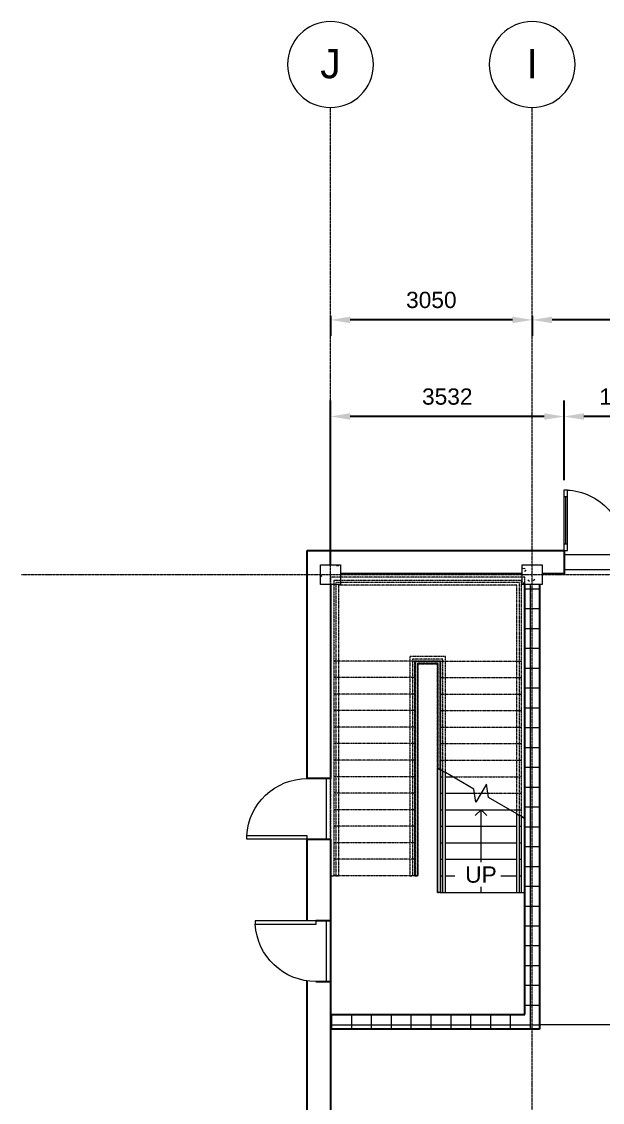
# Model space of a CAD drawing. Header units: millimetres. Extents: x 4481 to 58175, y 4067 to 28680.
# Drawn here: x 4481 to 13262, y 12327 to 28680 of the extents above; entities that cross this region are included whole.
import ezdxf

# ---------------------------------------------------------------- set-up
doc = ezdxf.new("R2010")
doc.units = ezdxf.units.MM
doc.linetypes.add('Grid Line', pattern=[22.225, 12.7, -3.175, 3.175, -3.175])
doc.linetypes.add('Overhead', pattern=[3.96875, 2.38125, -1.5875])
for name, color, linetype, lineweight in [('A-ANNO-DIMS', 10, 'Continuous', 9), ('A-AREA', 32, 'Continuous', 9), ('A-DOOR', 31, 'Continuous', 9), ('A-DOOR-GLAZ', 31, 'Continuous', 18), ('A-FLOR-HRAL', 11, 'Continuous', 9), ('A-FLOR-HRAL-MBND', 50, 'Overhead', 9), ('A-WALL', 113, 'Continuous', 9), ('A-WALL-PATT', 111, 'Continuous', 9), ('S-COLS', 52, 'Continuous', 9), ('S-GRID', 1, 'Continuous', 9), ('S-GRID-IDEN', 1, 'Continuous', 9), ('S-STRS', 31, 'Continuous', 9), ('S-STRS-ANNO', 31, 'Continuous', 9), ('S-STRS-MBND', 31, 'Overhead', 9), ('S-STRS-TEXT', 31, 'Continuous', 9)]:
    doc.layers.add(name, color=color, linetype=linetype, lineweight=lineweight)
doc.styles.add('Arial', font='Arial.ttf', dxfattribs={"height": 245.883234})
doc.styles.add('Arial_1', font='Arial.ttf', dxfattribs={"height": 442.58982})
doc.dimstyles.new('Diagonal_-_2_5mm_Arial', dxfattribs={"dimscale": 304.8, "dimtxt": 245.883234, "dimasz": 0.984252, "dimexe": 0.787402, "dimexo": 0.492126, "dimgap": 0.574147, "dimtad": 1, "dimdec": 0, "dimzin": 0, "dimdsep": 46, "dimtxsty": 'Arial', "dimcen": 0.09, "dimdle": 0.787402, "dimazin": 0, "dimtfac": 1, "dimtdec": 0, "dimtix": 1, "dimtmove": 0, "dimatfit": 3, "dimldrblk": 'BOXFILLED', "dimfxl": 1, "dimtvp": 1, "dimtfill": 1, "dimtolj": 1, "dimtzin": 0, "dimarcsym": 0})
pattern_1 = [(0, (49973.3, 8098.07), (0, 300), []), (90, (49973.3, 8098.07), (-300, 2e-14), [])]

# ---------------------------------------------------------------- blocks, each defined once
blk = doc.blocks.new('M_Concrete-Square-Column - 300 x 300mm-V24-1st Floor Dimensioned Plan')
at = {"layer": 'S-COLS'}
h = blk.add_hatch(dxfattribs=at)
h.set_pattern_fill('FP_25', color=256, style=0, pattern_type=2)
h.set_pattern_definition([(230, (37702.4, 12214.2), (-728.7365, 63.756), [76.2, -838.2]), (175, (37702.4, 12214.2), (140.972, -764.228), [60.96, -670.56]), (280.451, (37641.7, 12219.54), (-587.77, -700.467), [64.76, -712.36]), (226.184, (37702.4, 12011), (-1084.316, 168.17), [114.3, -1257.3]), (276.636, (37612.1, 12025), (-949.61, -989.71), [97.14, -1068.54]), (171.184, (37702.4, 12011), (-949.62, -989.7), [91.44, -1005.84]), (201, (37600.8, 12061.8), (-606.458, 409.061), [76.2, -838.2]), (146, (37600.8, 12061.8), (-247.208, -736.753), [60.96, -670.56]), (251.451, (37550.3, 12095.9), (-853.668, -327.685), [64.76, -712.36]), (217.5, (37702.43, 12214.23), (-12.3547, -338.2201), [33.528, -628.904, 33.528, -1320.292]), (217.5, (37702.43, 12214.23), (-12.3547, -338.2201), [-695.96, -647.192, 33.528, -639.572]), (187.5, (37702.43, 12214.23), (-267.279, -400.722), [33.528, -354.584, 33.528, -870.204]), (187.5, (37702.43, 12214.23), (-267.279, -400.722), [-421.64, -613.664, 33.528, -223.012]), (147.5, (37929, 12214.23), (-542.3633, 22.9153), [33.528, -220.472, 33.528, -1810.512]), (147.5, (37929, 12214.23), (-542.3633, 22.9153), [-287.528, -758.952, 33.528, -1018.032]), (137.5, (38030.6, 12214.23), (-592.517, -101.707), [33.528, -296.672, 33.528, -492.76, -746.76]), (137.5, (38030.6, 12214.23), (-592.517, -101.707), [-856.488, 33.528, -713.232])])
h.paths.add_polyline_path([(150, 150), (-150, 150), (-150, -150), (150, -150)], flags=0)
for p, q in [((150, 150), (-150, 150)), ((-150, 150), (-150, -150)), ((150, -150), (150, 150)), ((-150, -150), (150, -150))]:
    blk.add_line(p, q, dxfattribs=at)
blk = doc.blocks.new('M_Concrete-Square-Column - 300 x 300mm-V27-1st Floor Dimensioned Plan')
at = {"layer": 'S-COLS'}
h = blk.add_hatch(dxfattribs=at)
h.set_pattern_fill('FP_28', color=256, style=0, pattern_type=2)
h.set_pattern_definition([(230, (40752.4, 12214.2), (-728.7365, 63.756), [76.2, -838.2]), (175, (40752.4, 12214.2), (140.972, -764.228), [60.96, -670.56]), (280.451, (40691.7, 12219.54), (-587.77, -700.467), [64.76, -712.36]), (226.184, (40752.4, 12011), (-1084.316, 168.171), [114.3, -1257.3]), (276.636, (40662.1, 12025), (-949.61, -989.71), [97.14, -1068.54]), (171.184, (40752.4, 12011), (-949.62, -989.7), [91.44, -1005.84]), (201, (40650.8, 12061.8), (-606.458, 409.0606), [76.2, -838.2]), (146, (40650.8, 12061.8), (-247.208, -736.753), [60.96, -670.56]), (251.451, (40600.3, 12095.9), (-853.668, -327.685), [64.76, -712.36]), (217.5, (40752.43, 12214.23), (-12.3547, -338.2201), [33.528, -628.904, 33.528, -1320.292]), (217.5, (40752.43, 12214.23), (-12.3547, -338.2201), [-695.96, -647.192, 33.528, -639.572]), (187.5, (40752.43, 12214.23), (-267.279, -400.722), [33.528, -354.584, 33.528, -870.204]), (187.5, (40752.43, 12214.23), (-267.279, -400.722), [-421.64, -613.664, 33.528, -223.012]), (147.5, (40979, 12214.23), (-542.3633, 22.9153), [33.528, -220.472, 33.528, -1810.512]), (147.5, (40979, 12214.23), (-542.3633, 22.9153), [-287.528, -758.952, 33.528, -1018.032]), (137.5, (41080.6, 12214.23), (-592.517, -101.707), [33.528, -296.672, 33.528, -492.76, -746.76]), (137.5, (41080.6, 12214.23), (-592.517, -101.707), [-856.488, 33.528, -713.232])])
h.paths.add_polyline_path([(150, 150), (-150, 150), (-150, -150), (150, -150)], flags=0)
for p, q in [((150, 150), (-150, 150)), ((-150, 150), (-150, -150)), ((150, -150), (150, 150)), ((-150, -150), (150, -150))]:
    blk.add_line(p, q, dxfattribs=at)
blk = doc.blocks.new('M_Single-Flush - 0915 x 2134mm-145189-1st Floor Dimensioned Plan')
at = {"layer": 'A-DOOR', "lineweight": 18}
for p, q in [((406, -112), (406, -1028)), ((458, -112), (406, -112)), ((458, -112), (458, -1028)), ((458, -1028), (406, -1028))]:
    blk.add_line(p, q, dxfattribs=at)
at = {"layer": 'A-DOOR'}
blk.add_arc((458, -112), 917, 180, 266.8107, dxfattribs=at)
blk = doc.blocks.new('M_Single-Flush - 0915 x 2134mm-145464-1st Floor Dimensioned Plan')
at = {"layer": 'A-DOOR', "lineweight": 18}
for p, q in [((406, 176), (406, 1091)), ((458, 1091), (406, 1091)), ((458, 176), (458, 1091)), ((458, 176), (406, 176))]:
    blk.add_line(p, q, dxfattribs=at)
at = {"layer": 'A-DOOR'}
blk.add_arc((458, 176), 917, 93.1893, 180, dxfattribs=at)
blk = doc.blocks.new('M_Double-Glass 1 - 1830 x 2134mm-145522-1st Floor Dimensioned Plan')
at = {"layer": 'A-DOOR', "lineweight": 18}
for p, q in [((-916, 992), (-916, 1094)), ((-916, 1094), (-864, 1094)), ((-916, 992), (-864, 992)), ((-864, 992), (-864, 1094)), ((864, 992), (864, 1094)), ((915, 1094), (864, 1094)), ((864, 992), (915, 992)), ((915, 992), (915, 1094)), ((-916, 281), (-864, 281)), ((-916, 179), (-916, 281)), ((-916, 179), (-864, 179)), ((-864, 179), (-864, 281)), ((915, 281), (864, 281)), ((864, 179), (864, 281)), ((915, 179), (864, 179)), ((915, 179), (915, 281))]:
    blk.add_line(p, q, dxfattribs=at)
at = {"layer": 'A-DOOR'}
for p, q in [((-916, 281), (-916, 992)), ((-864, 281), (-864, 992)), ((864, 281), (864, 992)), ((915, 281), (915, 992))]:
    blk.add_line(p, q, dxfattribs=at)
for centre, radius, start, end in [((-916, 179), 916, 360, 90), ((915, 179), 915, 90, 180.0424)]:
    blk.add_arc(centre, radius, start, end, dxfattribs=at)
at = {"layer": 'A-DOOR-GLAZ'}
for p, q in [((-890, 992), (-890, 281)), ((890, 281), (890, 992))]:
    blk.add_line(p, q, dxfattribs=at)
blk = doc.blocks.new('Railing - 30mm-212910-1st Floor Dimensioned Plan')
at = {"layer": 'A-FLOR-HRAL'}
blk.add_arc((0, 0), 15, 360, 180, dxfattribs=at)
blk = doc.blocks.new('Railing - Railing-213020-1st Floor Dimensioned Plan')
at = {"layer": 'A-FLOR-HRAL'}
for p, q in [((39055, 9242), (39015, 9219)), ((39015, 7407), (39015, 9219)), ((39055, 7407), (39055, 9242)), ((39130, 9285), (39090, 9262)), ((39090, 7407), (39090, 9262)), ((39130, 7407), (39130, 9285)), ((39055, 7407), (39015, 7407)), ((39101, 7407), (39090, 7407)), ((39130, 7407), (39119, 7407))]:
    blk.add_line(p, q, dxfattribs=at)
at = {"layer": 'A-FLOR-HRAL-MBND'}
for p, q in [((39015, 10977), (39550, 10977)), ((39015, 10907), (39015, 10977)), ((39550, 10977), (39550, 7657)), ((39015, 9219), (39015, 10907)), ((39055, 10937), (39510, 10937)), ((39055, 9242), (39055, 10937)), ((39090, 10902), (39475, 10902)), ((39090, 9262), (39090, 10902)), ((39095, 10897), (39470, 10897)), ((39095, 9265), (39095, 10897)), ((39095, 10897), (39470, 10897)), ((39095, 9265), (39095, 10897)), ((39095, 10897), (39470, 10897)), ((39095, 9265), (39095, 10897)), ((39095, 10897), (39470, 10897)), ((39095, 9265), (39095, 10897)), ((39095, 10897), (39470, 10897)), ((39095, 9265), (39095, 10897)), ((39095, 10897), (39470, 10897)), ((39095, 9265), (39095, 10897)), ((39125, 10867), (39440, 10867)), ((39125, 9282), (39125, 10867)), ((39125, 10867), (39440, 10867)), ((39125, 9282), (39125, 10867)), ((39125, 10867), (39440, 10867)), ((39125, 9282), (39125, 10867)), ((39125, 10867), (39440, 10867)), ((39125, 9282), (39125, 10867)), ((39125, 10867), (39440, 10867)), ((39125, 9282), (39125, 10867)), ((39125, 10867), (39440, 10867)), ((39125, 9282), (39125, 10867)), ((39130, 10862), (39435, 10862)), ((39130, 9285), (39130, 10862)), ((39435, 10862), (39435, 7657)), ((39440, 10867), (39440, 7657)), ((39440, 10867), (39440, 7657)), ((39440, 10867), (39440, 7657)), ((39440, 10867), (39440, 7657)), ((39440, 10867), (39440, 7657)), ((39440, 10867), (39440, 7657)), ((39470, 10897), (39470, 7657)), ((39470, 10897), (39470, 7657)), ((39470, 10897), (39470, 7657)), ((39470, 10897), (39470, 7657)), ((39470, 10897), (39470, 7657)), ((39470, 10897), (39470, 7657)), ((39475, 10902), (39475, 7657)), ((39510, 10937), (39510, 7657)), ((39475, 7657), (39435, 7657)), ((39470, 7657), (39440, 7657)), ((39470, 7657), (39440, 7657)), ((39470, 7657), (39440, 7657)), ((39470, 7657), (39440, 7657)), ((39470, 7657), (39440, 7657)), ((39470, 7657), (39440, 7657)), ((39550, 7657), (39510, 7657))]:
    blk.add_line(p, q, dxfattribs=at)
at = {"rotation": 180}
blk.add_blockref('Railing - 30mm-212910-1st Floor Dimensioned Plan', (39110, 7419), dxfattribs=at)
blk = doc.blocks.new('Railing - Railing-213024-1st Floor Dimensioned Plan')
at = {"layer": 'A-FLOR-HRAL'}
for p, q in [((37935, 8595), (37895, 8572)), ((37895, 7407), (37895, 8572)), ((37935, 7407), (37935, 8595)), ((37935, 7407), (37895, 7407))]:
    blk.add_line(p, q, dxfattribs=at)
at = {"layer": 'A-FLOR-HRAL-MBND'}
for p, q in [((37895, 12097), (40670, 12097)), ((37895, 10907), (37895, 12097)), ((37935, 12057), (40630, 12057)), ((37935, 10907), (37935, 12057)), ((40630, 12057), (40630, 11157)), ((40670, 12097), (40670, 11157)), ((40630, 11157), (40630, 7657)), ((40670, 11157), (40670, 7657)), ((37895, 8572), (37895, 10907)), ((37935, 8595), (37935, 10907)), ((40670, 7657), (40630, 7657))]:
    blk.add_line(p, q, dxfattribs=at)
blk = doc.blocks.new('Grid - M_Grid Head - Circle-24584-1st Floor Dimensioned Plan')
at = {"layer": 'S-GRID-IDEN'}
blk.add_circle((0, 0), 6.5, dxfattribs=at)
blk = doc.blocks.new('DIMBLOCK8-1st Floor Dimensioned Plan')
at = {"layer": 'A-ANNO-DIMS', "color": 0, "lineweight": -2, "transparency": 16777216}
for p, q in [((12201, 24228), (12201, 23926)), ((17451, 24228), (17451, 23926)), ((17151, 24166), (12501, 24166))]:
    blk.add_line(p, q, dxfattribs=at)
at = {"layer": 'A-ANNO-DIMS', "color": 0, "transparency": 16777216}
for points in [[(12501, 24216), (12501, 24116), (12201, 24166)], [(17151, 24216), (17151, 24116), (17451, 24166)]]:
    blk.add_solid(points, dxfattribs=at)
at = {"layer": 'Defpoints', "color": 0, "transparency": 16777216}
for p in [(12201, 24378), (17451, 24378), (12201, 24166)]:
    blk.add_point(p, dxfattribs=at)
at = {"layer": 'A-ANNO-DIMS', "color": 0, "transparency": 16777216, "insert": (14826, 24467), "char_height": 245.9, "width": 904.62, "attachment_point": 5, "style": 'Arial', "bg_fill": 3, "box_fill_scale": 1.1, "bg_fill_color": 256, "bg_fill_true_color": 13158600, "bg_fill_transparency": 0}
blk.add_mtext('\\A1;5250', dxfattribs=at)
blk = doc.blocks.new('_BoxFilled')
at = {"color": 0, "linetype": 'ByBlock', "lineweight": -2}
blk.add_line((-0.5, 0), (-1, 0), dxfattribs=at)
at = {"color": 0, "linetype": 'ByBlock'}
blk.add_solid([(-0.5, 0.5), (0.5, 0.5), (-0.5, -0.5), (0.5, -0.5)], dxfattribs=at)
blk = doc.blocks.new('DIMBLOCK9-1st Floor Dimensioned Plan')
at = {"layer": 'A-ANNO-DIMS', "color": 0, "lineweight": -2, "transparency": 16777216}
for p, q in [((9151, 24228), (9151, 23926)), ((12201, 24228), (12201, 23926)), ((11901, 24166), (9451, 24166))]:
    blk.add_line(p, q, dxfattribs=at)
at = {"layer": 'A-ANNO-DIMS', "color": 0, "transparency": 16777216}
for points in [[(9451, 24216), (9451, 24116), (9151, 24166)], [(11901, 24216), (11901, 24116), (12201, 24166)]]:
    blk.add_solid(points, dxfattribs=at)
at = {"layer": 'Defpoints', "color": 0, "transparency": 16777216}
for p in [(9151, 24378), (12201, 24378), (9151, 24166)]:
    blk.add_point(p, dxfattribs=at)
at = {"layer": 'A-ANNO-DIMS', "color": 0, "transparency": 16777216, "insert": (10676, 24467), "char_height": 245.9, "width": 904.62, "attachment_point": 5, "style": 'Arial', "bg_fill": 3, "box_fill_scale": 1.1, "bg_fill_color": 256, "bg_fill_true_color": 13158600, "bg_fill_transparency": 0}
blk.add_mtext('\\A1;3050', dxfattribs=at)
blk = doc.blocks.new('*D155')
at = {"layer": 'A-ANNO-DIMS', "color": 0, "lineweight": -2, "transparency": 16777216}
for p, q in [((12683, 21743), (12683, 22945)), ((14513, 21743), (14513, 22945)), ((14213, 22705), (12983, 22705))]:
    blk.add_line(p, q, dxfattribs=at)
at = {"layer": 'A-ANNO-DIMS', "color": 0, "transparency": 16777216}
for points in [[(12983, 22755), (12983, 22655), (12683, 22705)], [(14213, 22755), (14213, 22655), (14513, 22705)]]:
    blk.add_solid(points, dxfattribs=at)
at = {"layer": 'Defpoints', "color": 0, "transparency": 16777216}
for p in [(12683, 22705), (12683, 21593), (14513, 21593)]:
    blk.add_point(p, dxfattribs=at)
at = {"layer": 'A-ANNO-DIMS', "color": 0, "transparency": 16777216, "insert": (13598, 23005), "char_height": 245.9, "attachment_point": 5, "style": 'Arial', "bg_fill": 3, "box_fill_scale": 1.1, "bg_fill_color": 256, "bg_fill_true_color": 13158600, "bg_fill_transparency": 0}
blk.add_mtext('\\A1;1830', dxfattribs=at)
blk = doc.blocks.new('*D156')
at = {"layer": 'A-ANNO-DIMS', "color": 0, "lineweight": -2, "transparency": 16777216}
for p, q in [((9151, 20462), (9151, 22945)), ((12683, 21743), (12683, 22945)), ((12383, 22705), (9451, 22705))]:
    blk.add_line(p, q, dxfattribs=at)
at = {"layer": 'A-ANNO-DIMS', "color": 0, "transparency": 16777216}
for points in [[(9451, 22755), (9451, 22655), (9151, 22705)], [(12383, 22755), (12383, 22655), (12683, 22705)]]:
    blk.add_solid(points, dxfattribs=at)
at = {"layer": 'Defpoints', "color": 0, "transparency": 16777216}
for p in [(9151, 22705), (12683, 21593), (9151, 20312)]:
    blk.add_point(p, dxfattribs=at)
at = {"layer": 'A-ANNO-DIMS', "color": 0, "transparency": 16777216, "insert": (10917, 23005), "char_height": 245.9, "attachment_point": 5, "style": 'Arial', "bg_fill": 3, "box_fill_scale": 1.1, "bg_fill_color": 256, "bg_fill_true_color": 13158600, "bg_fill_transparency": 0}
blk.add_mtext('\\A1;3532', dxfattribs=at)

msp = doc.modelspace()

# ---------------------------------------------------------------- hatches: boundary and pattern name
at = {"layer": 'A-WALL-PATT'}
h = msp.add_hatch(dxfattribs=at)
h.set_pattern_fill('FP_41', color=256, style=0, pattern_type=2)
h.set_pattern_definition(pattern_1)
h.paths.add_polyline_path([(12313.5, 13432.3), (12088.5, 13432.3), (12088.5, 20162.3), (12313.5, 20162.3), (12313.5, 13466.7)], flags=0)
h = msp.add_hatch(dxfattribs=at)
h.set_pattern_fill('FP_41', color=256, style=0, pattern_type=2)
h.set_pattern_definition(pattern_1)
h.paths.add_polyline_path([(9153, 13657.3), (9153, 13432.3), (12088.5, 13432.3), (12088.5, 13657.3)])

# ---------------------------------------------------------------- linework, layer by layer
at = {"layer": 'A-AREA'}
msp.add_line((14881.8, 13502), (12313.5, 13502), dxfattribs=at)
at = {"layer": 'A-WALL', "lineweight": 25}
for p, q in [((8800.5, 20677.4), (12682.6, 20677.4)), ((8800.5, 17225), (8800.5, 20677.4)), ((12682.6, 20677.4), (12682.6, 20325)), ((12051, 20325), (9301, 20325)), ((12682.6, 20325), (12351, 20325)), ((9153, 20162.3), (9153, 17225)), ((12088.5, 13657.3), (12088.5, 20162.3)), ((12313.5, 20162.3), (12313.5, 13432.3)), ((9153, 17225), (8800.5, 17225)), ((8800.5, 16310), (9153, 16310)), ((8800.5, 15072.3), (8800.5, 16310)), ((9153, 16310), (9153, 11612.3)), ((9153, 15072.3), (8928, 15072.3)), ((8800.5, 8109.9), (8800.5, 14164.5)), ((8928, 14157.3), (9153, 14157.3)), ((9153, 14157.3), (9153, 13657.3)), ((9153, 13657.3), (12088.5, 13657.3)), ((12313.5, 13432.3), (9153, 13432.3))]:
    msp.add_line(p, q, dxfattribs=at)
at = {"layer": 'A-WALL'}
for p, q in [((14512.6, 20613.7), (12682.6, 20613.7)), ((12682.6, 20388.7), (14512.6, 20388.7)), ((9089.3, 16310), (9089.3, 17225)), ((9089.3, 14157.3), (9089.3, 15072.3))]:
    msp.add_line(p, q, dxfattribs=at)
at = {"layer": 'S-GRID', "linetype": 'Grid Line'}
for p, q in [((9151, 4066.9), (9151, 27379.7)), ((12201, 4066.9), (12201, 27379.7)), ((4480.5, 20312.3), (56874.6, 20312.3))]:
    msp.add_line(p, q, dxfattribs=at)
at = {"layer": 'S-STRS'}
for p, q in [((10773.5, 17383.1), (10768.5, 17386)), ((10768.5, 15505), (10768.5, 17386)), ((10768.5, 17386), (10773.5, 17383.1)), ((10818.5, 17357.1), (10813.5, 17360)), ((10813.5, 17360), (10818.5, 17357.1)), ((10848.5, 17339.8), (10818.5, 17357.1)), ((10818.5, 15505), (10818.5, 17357.1)), ((10818.5, 17255), (10848.5, 17255)), ((11318.5, 17068.5), (10888.5, 17316.7)), ((10888.5, 17255), (10995.5, 17255)), ((11349.2, 16867.5), (11318.5, 17068.5)), ((11507.9, 17142.5), (11349.2, 16867.5)), ((11538.5, 16941.5), (11507.9, 17142.5)), ((10818.5, 17005), (10848.5, 17005)), ((10888.5, 17005), (11328.2, 17005)), ((11428.5, 17005), (11528.8, 17005)), ((11968.5, 16693.3), (11538.5, 16941.5)), ((10818.5, 16755), (10848.5, 16755)), ((10888.5, 16755), (11861.6, 16755)), ((12038.5, 16652.9), (12008.5, 16670.2)), ((12088.5, 16624), (12038.5, 16652.9)), ((12038.5, 15505), (12038.5, 16652.9)), ((12038.5, 16652.9), (12088.5, 16624)), ((10818.5, 16505), (10848.5, 16505)), ((10888.5, 16505), (11968.5, 16505)), ((12008.5, 16505), (12038.5, 16505)), ((10818.5, 16255), (10848.5, 16255)), ((10888.5, 16255), (11968.5, 16255)), ((12008.5, 16255), (12038.5, 16255)), ((10818.5, 16005), (10848.5, 16005)), ((10888.5, 16005), (11968.5, 16005)), ((12008.5, 16005), (12038.5, 16005)), ((10818.5, 15755), (10848.5, 15755)), ((10888.5, 15755), (11968.5, 15755)), ((12008.5, 15755), (12038.5, 15755)), ((10768.5, 15505), (10773.5, 15505)), ((10813.5, 15505), (10818.5, 15505)), ((10818.5, 15505), (10848.5, 15505)), ((10888.5, 15505), (11968.5, 15505)), ((12008.5, 15505), (12038.5, 15505)), ((12038.5, 15505), (12088.5, 15505))]:
    msp.add_line(p, q, dxfattribs=at)
at = {"layer": 'S-STRS-ANNO'}
for p in [(11340.1, 16666.6), (11516.9, 16666.6), (11428.5, 15505)]:
    msp.add_line(p, (11428.5, 16755), dxfattribs=at)
at = {"layer": 'S-STRS-MBND'}
for p, q in [((9153, 20275), (9153, 19005)), ((12088.5, 20275), (9153, 20275)), ((9203, 20225), (9203, 19005)), ((12038.5, 20225), (9203, 20225)), ((9203, 20225), (9203, 19005)), ((12038.5, 20225), (9203, 20225)), ((12038.5, 19005), (12038.5, 20225)), ((12038.5, 19005), (12038.5, 20225)), ((12088.5, 19005), (12088.5, 20275)), ((9153, 19005), (9153, 15755)), ((10423, 19005), (9203, 19005)), ((9203, 19005), (9203, 15755)), ((9203, 19005), (9203, 15755)), ((10423, 19005), (10423, 15755)), ((10818.5, 19005), (10423, 19005)), ((10423, 19005), (10423, 15755)), ((10818.5, 19005), (10423, 19005)), ((10818.5, 19005), (12038.5, 19005)), ((10818.5, 17357.1), (10818.5, 19005)), ((10818.5, 17357.1), (10818.5, 19005)), ((12038.5, 16652.9), (12038.5, 19005)), ((12038.5, 16652.9), (12038.5, 19005)), ((12088.5, 16624), (12088.5, 19005)), ((10473, 18955), (10473, 15755)), ((10768.5, 18955), (10473, 18955)), ((10768.5, 17386), (10768.5, 18955)), ((10423, 18755), (9203, 18755)), ((10818.5, 18755), (12038.5, 18755)), ((10423, 18505), (9203, 18505)), ((10818.5, 18505), (12038.5, 18505)), ((10423, 18255), (9203, 18255)), ((10818.5, 18255), (12038.5, 18255)), ((10423, 18005), (9203, 18005)), ((10818.5, 18005), (12038.5, 18005)), ((10423, 17755), (9203, 17755)), ((10818.5, 17755), (12038.5, 17755)), ((10423, 17505), (9203, 17505)), ((10818.5, 17505), (12038.5, 17505)), ((10423, 17255), (9203, 17255)), ((10995.5, 17255), (12038.5, 17255)), ((10423, 17005), (9203, 17005)), ((11328.2, 17005), (11428.5, 17005)), ((11528.8, 17005), (12038.5, 17005)), ((10423, 16755), (9203, 16755)), ((11861.6, 16755), (12038.5, 16755)), ((10423, 16505), (9203, 16505)), ((10423, 16255), (9203, 16255)), ((10423, 16005), (9203, 16005)), ((9153, 15755), (9203, 15755)), ((10423, 15755), (9203, 15755)), ((10473, 15755), (10423, 15755))]:
    msp.add_line(p, q, dxfattribs=at)

# ---------------------------------------------------------------- block references
at = {"layer": 'A-DOOR', "xscale": -1}
msp.add_blockref('M_Double-Glass 1 - 1830 x 2134mm-145522-1st Floor Dimensioned Plan', (13597.6, 20498.8), dxfattribs=at)
for name, p, rotation in [('M_Single-Flush - 0915 x 2134mm-145464-1st Floor Dimensioned Plan', (8976.8, 16767.5), 90), ('M_Single-Flush - 0915 x 2134mm-145189-1st Floor Dimensioned Plan', (9040.5, 14614.8), 270)]:
    msp.add_blockref(name, p, dxfattribs=dict(at, rotation=rotation))
at = {"layer": 'A-FLOR-HRAL', "xscale": -1}
for name in ['Railing - Railing-213024-1st Floor Dimensioned Plan', 'Railing - Railing-213020-1st Floor Dimensioned Plan']:
    msp.add_blockref(name, (49903.4, 8098.1), dxfattribs=at)
at = {"layer": 'S-COLS', "xscale": -1, "rotation": 180}
for name, p in [('M_Concrete-Square-Column - 300 x 300mm-V27-1st Floor Dimensioned Plan', (9151, 20312.3)), ('M_Concrete-Square-Column - 300 x 300mm-V24-1st Floor Dimensioned Plan', (12201, 20312.3))]:
    msp.add_blockref(name, p, dxfattribs=at)
at = {"layer": 'S-GRID-IDEN', "xscale": -99.99999999999993, "yscale": 99.99999999999993, "zscale": 99.99999999999993}
for p in [(9151, 28029.7), (12201, 28029.7)]:
    msp.add_blockref('Grid - M_Grid Head - Circle-24584-1st Floor Dimensioned Plan', p, dxfattribs=at)

# ---------------------------------------------------------------- next in the draw order: texts
at = {"layer": 'S-GRID-IDEN', "char_height": 442.6, "attachment_point": 2, "line_spacing_factor": 0.938532, "style": 'Arial_1', "bg_fill": 3, "box_fill_scale": 1.25, "bg_fill_color": 0, "bg_fill_transparency": 0}
for s, insert, width in [('J', (9151.1, 28265.5), 367.164), ('I', (12201.1, 28265.5), 205.18)]:
    msp.add_mtext(s, dxfattribs=dict(at, insert=insert, width=width))
at = {"layer": 'S-STRS-TEXT', "insert": (11665.1, 15897), "char_height": 245.88, "width": 567.692, "attachment_point": 3, "line_spacing_factor": 0.938532, "style": 'Arial', "bg_fill": 3, "box_fill_scale": 1.25, "bg_fill_color": 0, "bg_fill_transparency": 0}
msp.add_mtext('UP', dxfattribs=at)

# ---------------------------------------------------------------- next in the draw order: dimensions: what is measured, and where the dimension line sits
at = {"layer": 'A-ANNO-DIMS'}
dim = msp.add_linear_dim(base=(12201, 24166.3), p1=(17451, 24378.4), p2=(12201, 24378.4), angle=180, dimstyle='Diagonal_-_2_5mm_Arial', override={"dimpost": '<>', "dimfxl": 5250}, dxfattribs=at)
dim.commit()
dim.dimension.update_dxf_attribs({"geometry": 'DIMBLOCK8-1st Floor Dimensioned Plan', "text_midpoint": (14826, 24466.9)})
dim = msp.add_linear_dim(base=(12682.8, 22704.7), p1=(14513.2, 21593.2), p2=(12682.8, 21592.8), dimstyle='Diagonal_-_2_5mm_Arial', override={"dimpost": '<>'}, dxfattribs=at)
dim.commit()
dim.dimension.update_dxf_attribs({"geometry": '*D155', "text_midpoint": (13598, 23005.3)})

# ---------------------------------------------------------------- next in the draw order: dimensions: what is measured, and where the dimension line sits
dim = msp.add_linear_dim(base=(9151, 24166.3), p1=(12201, 24378.4), p2=(9151, 24378.4), angle=180, dimstyle='Diagonal_-_2_5mm_Arial', override={"dimpost": '<>', "dimfxl": 3050}, dxfattribs=at)
dim.commit()
dim.dimension.update_dxf_attribs({"geometry": 'DIMBLOCK9-1st Floor Dimensioned Plan', "text_midpoint": (10676, 24466.9)})
dim = msp.add_linear_dim(base=(9151, 22704.7), p1=(12682.8, 21592.8), p2=(9151, 20312.3), dimstyle='Diagonal_-_2_5mm_Arial', override={"dimpost": '<>'}, dxfattribs=at)
dim.commit()
dim.dimension.update_dxf_attribs({"geometry": '*D156', "text_midpoint": (10916.9, 23005.3)})

doc.saveas('drawing.dxf')
